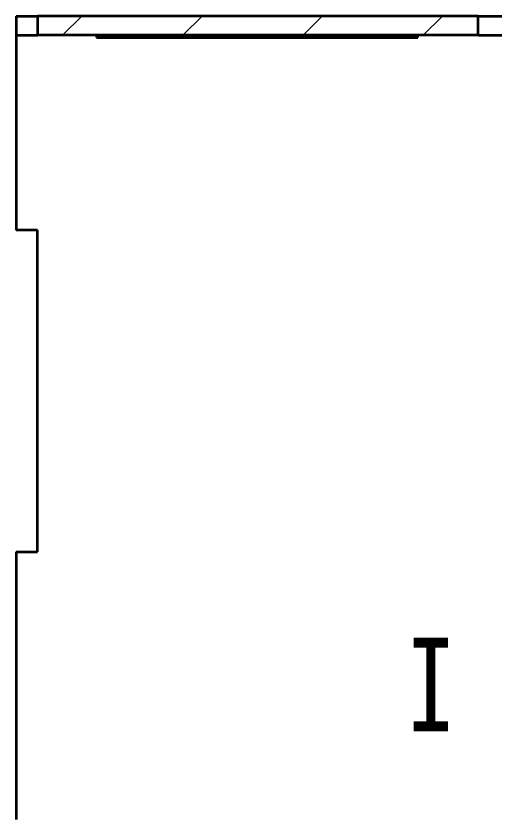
# Model space of a CAD drawing. Header units: millimetres. Extents: x 0 to 841, y 0 to 594.
# Drawn here: x 500 to 544.6, y 399.7 to 474.4 of the extents above; entities that cross this region are included whole.
import ezdxf

# ---------------------------------------------------------------- set-up
doc = ezdxf.new("R2010")
doc.units = ezdxf.units.MM
doc.styles.add('SLDTEXTSTYLE1', font='TXT', dxfattribs={"width": 0.75})

msp = doc.modelspace()

# ---------------------------------------------------------------- hatches: boundary and pattern name
at = {"linetype": 'Continuous', "lineweight": 18}
h = msp.add_hatch(dxfattribs=at)
h.set_pattern_fill('ANSI31', scale=2.5, style=0)
h.set_pattern_definition([(45, (-744.932, -742.906), (-5.61266, 5.61266), [])])
h.paths.add_polyline_path([(543.073, 474.437), (501.955, 474.437), (501.955, 472.637), (543.073, 472.637)], flags=0)
h = msp.add_hatch(dxfattribs=at)
h.set_pattern_fill('ANSI31', style=0)
edge = h.paths.add_edge_path(flags=0)
edge.add_arc((521.235, 442.937), 1, 0, 360)

# ---------------------------------------------------------------- linework, layer by layer
at = {"color": 7, "linetype": 'Continuous', "lineweight": 35}
for p, q in [((499.955, 474.437), (499.955, 472.637)), ((499.955, 474.437), (501.955, 474.437)), ((501.955, 474.437), (501.955, 472.637)), ((543.073, 474.437), (501.955, 474.437)), ((543.073, 472.637), (543.073, 474.437)), ((543.073, 474.437), (573.073, 474.437)), ((499.955, 472.637), (501.955, 472.637)), ((499.955, 472.637), (499.955, 454.437)), ((543.073, 472.637), (501.955, 472.637)), ((507.455, 472.637), (507.455, 472.437)), ((507.455, 472.437), (537.455, 472.437)), ((537.455, 472.437), (537.455, 472.637)), ((543.073, 472.637), (573.073, 472.637)), ((501.955, 454.437), (499.955, 454.437)), ((501.955, 424.437), (501.955, 454.437)), ((499.955, 424.437), (499.955, 399.437)), ((499.955, 424.437), (501.955, 424.437))]:
    msp.add_line(p, q, dxfattribs=at)

# ---------------------------------------------------------------- texts
at = {"color": 7, "linetype": 'Continuous', "lineweight": 18, "insert": (536.428, 416.434), "char_height": 8.75, "attachment_point": 1, "style": 'SLDTEXTSTYLE1'}
msp.add_mtext('I', dxfattribs=at)

doc.saveas('drawing.dxf')
